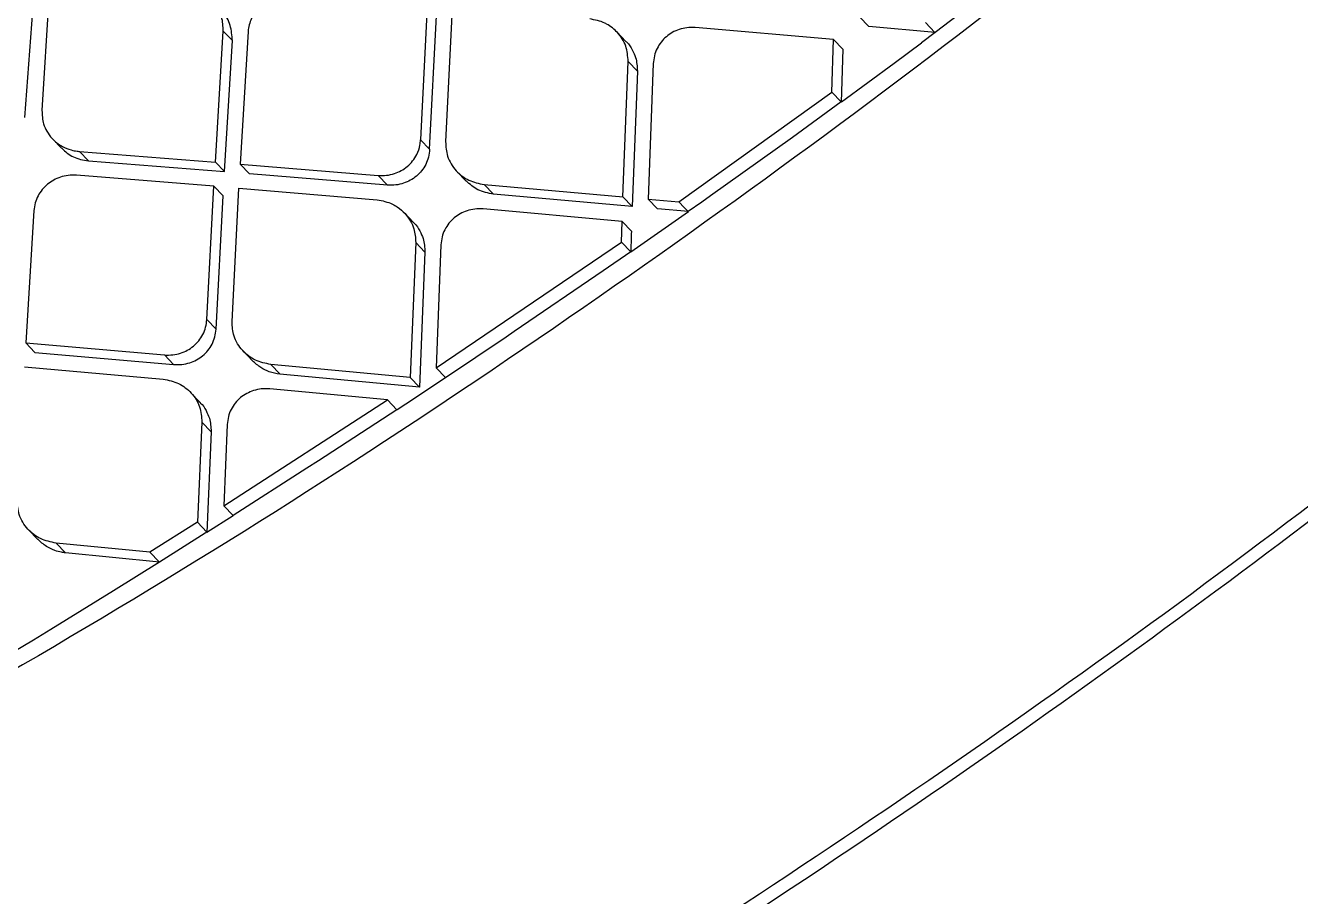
# Model space of a CAD drawing. Extents: x 832 to 912, y 781 to 934.
# Drawn here: x 898.583 to 900.216, y 806.481 to 807.597 of the extents above; entities that cross this region are included whole.
import ezdxf

# ---------------------------------------------------------------- set-up
doc = ezdxf.new("R2010")
doc.units = 0
doc.header["$MEASUREMENT"] = 0
doc.layers.add('1', color=4, linetype='Continuous')

# ---------------------------------------------------------------- blocks, each defined once
blk = doc.blocks.new('2026 SOVEREIGN HL')
at = {"layer": '1', "color": 3, "linetype": 'Continuous', "lineweight": 25}
for p, q in [((68.167, 10.6058), (68.019, 10.4929)), ((66.853, 10.3838), (66.8653, 10.5511)), ((66.8853, 10.5611), (66.8749, 10.393)), ((67.3685, 10.5265), (67.3597, 10.3555)), ((67.4004, 10.5241), (67.3919, 10.3528)), ((67.3715, 10.3432), (67.3802, 10.5143)), ((67.9222, 10.5128), (67.934, 10.5003)), ((68.0187, 10.4929), (68.0068, 10.5054)), ((67.097, 10.3268), (67.1072, 10.4947)), ((67.1072, 10.4947), (67.1188, 10.4825)), ((67.1391, 10.494), (67.129, 10.3243)), ((67.623, 10.4812), (67.6113, 10.4935)), ((67.8889, 10.4839), (67.7116, 10.4991)), ((68.019, 10.4928), (67.934, 10.5003)), ((68.0191, 10.4926), (68.0014, 10.4794)), ((67.1087, 10.3146), (67.1188, 10.4825)), ((67.8868, 10.4165), (67.8889, 10.4839)), ((67.8889, 10.4839), (67.9008, 10.4715)), ((67.9008, 10.4715), (67.8987, 10.4037)), ((68.0013, 10.4793), (67.9664, 10.4533)), ((67.6191, 10.2824), (67.6258, 10.4556)), ((67.6258, 10.4556), (67.6376, 10.4433)), ((67.658, 10.4529), (67.6515, 10.2795)), ((67.9664, 10.4533), (67.8989, 10.4036)), ((67.6376, 10.4433), (67.631, 10.27)), ((67.6907, 10.2759), (67.8868, 10.4165)), ((67.8987, 10.4038), (67.8362, 10.3584)), ((67.8987, 10.404), (67.8868, 10.4165)), ((66.8885, 10.3566), (66.9001, 10.3445)), ((67.3597, 10.3555), (67.3715, 10.3432)), ((67.8362, 10.3584), (67.7313, 10.2835)), ((66.9228, 10.3405), (67.097, 10.3268)), ((66.9228, 10.3405), (66.9344, 10.3283)), ((66.9344, 10.3283), (67.1087, 10.3146)), ((67.097, 10.3268), (67.1087, 10.3146)), ((67.129, 10.3243), (67.3057, 10.3097)), ((67.129, 10.3243), (67.1407, 10.312)), ((67.0952, 10.296), (66.9191, 10.31)), ((67.3175, 10.2974), (67.1407, 10.312)), ((67.3057, 10.3097), (67.3174, 10.2974)), ((67.4064, 10.315), (67.4182, 10.3026)), ((67.0861, 10.1253), (67.0952, 10.296)), ((67.1069, 10.2837), (67.0952, 10.296)), ((67.1184, 10.1225), (67.1273, 10.2933)), ((67.1273, 10.2934), (67.3042, 10.2786)), ((67.4413, 10.2982), (67.6192, 10.2824)), ((67.4532, 10.2858), (67.4413, 10.2981)), ((67.0979, 10.113), (67.1069, 10.2837)), ((67.631, 10.27), (67.4532, 10.2858)), ((67.6191, 10.2824), (67.631, 10.27)), ((67.6515, 10.2795), (67.6907, 10.2759)), ((67.6515, 10.2795), (67.6634, 10.267)), ((67.7201, 10.2756), (67.7027, 10.2634)), ((67.7313, 10.2835), (67.7201, 10.2756)), ((66.8646, 10.2647), (66.8541, 10.0954)), ((67.3509, 10.2495), (67.3391, 10.2618)), ((67.618, 10.2509), (67.44, 10.2668)), ((67.7029, 10.2631), (67.6292, 10.2117)), ((67.7029, 10.2634), (67.6634, 10.267)), ((67.6171, 10.2245), (67.618, 10.2509)), ((67.618, 10.2509), (67.6299, 10.2384)), ((67.3537, 10.2239), (67.3466, 10.0511)), ((67.3537, 10.2239), (67.3655, 10.2115)), ((67.3797, 10.0634), (67.6171, 10.2245)), ((67.6171, 10.2245), (67.629, 10.212)), ((67.3655, 10.2115), (67.3586, 10.0386)), ((67.386, 10.221), (67.3797, 10.0634)), ((67.629, 10.2119), (67.5936, 10.1875)), ((67.5936, 10.1875), (67.4799, 10.11)), ((67.0861, 10.1253), (67.0979, 10.113)), ((67.4799, 10.11), (67.4694, 10.1028)), ((66.8541, 10.0954), (67.0317, 10.0799)), ((66.8541, 10.0954), (66.8659, 10.0831)), ((67.4694, 10.1028), (67.3916, 10.0508)), ((66.8659, 10.0831), (67.0435, 10.0676)), ((67.0317, 10.0799), (67.0435, 10.0676)), ((67.1329, 10.0846), (67.1447, 10.0723)), ((66.8524, 10.0646), (67.0301, 10.0488)), ((67.3466, 10.0511), (67.168, 10.0677)), ((67.168, 10.0677), (67.1799, 10.0553)), ((67.3916, 10.0509), (67.3797, 10.0634)), ((67.3586, 10.0386), (67.1798, 10.0553)), ((67.3917, 10.0505), (67.3409, 10.0169)), ((67.3585, 10.0386), (67.3466, 10.0511)), ((67.077, 10.0195), (67.0652, 10.0319)), ((67.3174, 10.0223), (67.1666, 10.0364)), ((67.1079, 9.8869), (67.3174, 10.0223)), ((67.3293, 10.0098), (67.3174, 10.0223)), ((67.3409, 10.0169), (67.3297, 10.0096)), ((67.3295, 10.0098), (67.2292, 9.9444)), ((67.0798, 9.994), (67.0743, 9.8656)), ((67.0798, 9.994), (67.0917, 9.9816)), ((67.0917, 9.9816), (67.0862, 9.8527)), ((67.1123, 9.991), (67.1079, 9.8869)), ((67.2144, 9.9349), (67.1198, 9.8743)), ((67.2292, 9.9444), (67.2144, 9.9349)), ((67.1079, 9.8869), (67.1198, 9.8744)), ((67.0743, 9.8656), (67.0133, 9.8273)), ((67.0743, 9.8656), (67.0862, 9.8531)), ((67.1199, 9.874), (67.0862, 9.8527)), ((66.8577, 9.8561), (66.8696, 9.8437)), ((67.0838, 9.8515), (67.0253, 9.8147)), ((67.086, 9.8529), (67.0838, 9.8515)), ((67.0133, 9.8273), (66.893, 9.8389)), ((66.893, 9.8389), (66.9049, 9.8265)), ((67.0254, 9.8147), (66.9049, 9.8265)), ((67.0133, 9.8273), (67.0252, 9.8148)), ((67.0254, 9.8144), (66.9666, 9.7779)), ((66.9666, 9.7779), (66.8864, 9.7285)), ((66.8864, 9.7285), (66.864, 9.7148)), ((66.864, 9.7148), (66.8391, 9.6996))]:
    blk.add_line(p, q, dxfattribs=at)
at = {"layer": '1', "color": 3, "linetype": 'Continuous', "lineweight": 25, "flags": 128}
blk.add_lwpolyline([(67.6907, 10.2759), (67.6974, 10.2689), (67.7027, 10.2634)], dxfattribs=at)
at = {"layer": '1', "color": 3, "linetype": 'Continuous', "lineweight": 25}
for points, knots in [([(70.7398, 13.4234), (70.5992, 13.2137), (70.3179, 12.7942), (69.8467, 12.2), (69.3413, 11.6351), (68.7988, 11.1052), (68.2213, 10.6135), (67.6123, 10.1617), (66.9773, 9.7465), (66.5338, 9.504), (66.312, 9.3828)], [0, 0, 0, 0, 0.1250008, 0.2500011, 0.3750032, 0.4999972, 0.6249912, 0.7499939, 0.8749964, 1, 1, 1, 1]), ([(71.4977, 13.2304), (71.3728, 13.0345), (71.1231, 12.6428), (70.7096, 12.0815), (70.2695, 11.5426), (69.8013, 11.0304), (69.3045, 10.5492), (68.7798, 10.0988), (68.2276, 9.679), (67.6507, 9.2899), (67.0541, 8.9285), (66.6412, 8.7147), (66.4347, 8.6078)], [0, 0, 0, 0, 0.100345, 0.20059, 0.300906, 0.400756, 0.500092, 0.599382, 0.699069, 0.799349, 0.899659, 1, 1, 1, 1]), ([(71.5122, 13.221), (71.5035, 13.2073), (71.4807, 13.1713), (71.4393, 13.1058), (71.3912, 13.0297), (71.3437, 12.9553), (71.3026, 12.892), (71.2631, 12.8324), (71.2227, 12.7724), (71.149, 12.6639), (71.042, 12.5107), (70.8633, 12.2638), (70.6395, 11.9711), (70.3496, 11.6171), (70.0306, 11.2549), (69.6793, 10.8891), (69.2812, 10.5095), (68.8279, 10.119), (68.3151, 9.7236), (67.8394, 9.3953), (67.4115, 9.1254), (67.1357, 8.9636), (66.9539, 8.8617), (66.8689, 8.8148), (66.7831, 8.7684), (66.6996, 8.724), (66.6137, 8.679), (66.5288, 8.636), (66.4699, 8.6061), (66.4426, 8.5923)], [0, 0, 0, 0, 0.007015, 0.018363, 0.033423, 0.04585, 0.056436, 0.065972, 0.076734, 0.087612, 0.122549, 0.157338, 0.219068, 0.281467, 0.354683, 0.427219, 0.500115, 0.591822, 0.685047, 0.779145, 0.840884, 0.903128, 0.916964, 0.930722, 0.945004, 0.958992, 0.971501, 0.986828, 1, 1, 1, 1]), ([(72.0759, 13.081), (71.9407, 12.8673), (71.6702, 12.4398), (71.2248, 11.8251), (70.749, 11.236), (70.2414, 10.6776), (69.7037, 10.1509), (69.1327, 9.6593), (68.5309, 9.2014), (67.9016, 8.7782), (67.2507, 8.3863), (66.8005, 8.1549), (66.5754, 8.0391)], [0, 0, 0, 0, 0.100262, 0.200594, 0.300842, 0.400493, 0.499762, 0.599107, 0.699009, 0.799378, 0.89967, 1, 1, 1, 1]), ([(72.6989, 12.8401), (72.5434, 12.6155), (72.2326, 12.1668), (71.7256, 11.524), (71.1904, 10.905), (70.6253, 10.3123), (70.0659, 9.7781), (69.5193, 9.2983), (68.9899, 8.8688), (68.4432, 8.46), (67.8795, 8.0739), (67.3016, 7.7084), (66.9039, 7.4857), (66.7051, 7.3744)], [0, 0, 0, 0, 0.1000688, 0.1999125, 0.299747, 0.3997862, 0.4998265, 0.5830233, 0.6662203, 0.7495516, 0.8330446, 0.9165067, 1, 1, 1, 1]), ([(66.7444, 7.304), (66.8243, 7.3478), (66.9726, 7.429), (67.1755, 7.5462), (67.3443, 7.6461), (67.4814, 7.7294), (67.7049, 7.8677), (68.1391, 8.1473), (68.7505, 8.5777), (69.4223, 9.1038), (70.0119, 9.6127), (70.5488, 10.1186), (71.0358, 10.6161), (71.4152, 11.0365), (71.6965, 11.367), (71.8827, 11.5937), (72.0253, 11.7735), (72.135, 11.9151), (72.2256, 12.0339), (72.3357, 12.1814), (72.4646, 12.3584), (72.6119, 12.5659), (72.7136, 12.7161), (72.7679, 12.7962)], [0, 0, 0, 0, 0.0332022, 0.0616214, 0.0854568, 0.1046896, 0.1201128, 0.181265, 0.29293, 0.3925487, 0.4921817, 0.5767546, 0.661373, 0.7459153, 0.7831098, 0.819609, 0.8528305, 0.8667665, 0.8848982, 0.9072637, 0.9338682, 0.9647159, 1, 1, 1, 1]), ([(72.5834, 12.4233), (72.5348, 12.3525), (72.4339, 12.2053), (72.2722, 11.9788), (72.106, 11.753), (71.9366, 11.5305), (71.7646, 11.3113), (71.5909, 11.0969), (71.4137, 10.8848), (71.2334, 10.6751), (71.0365, 10.4533), (70.8231, 10.2205), (70.5926, 9.9776), (70.3239, 9.7047), (70.0292, 9.4181), (69.7016, 9.114), (69.3778, 8.8274), (69.0369, 8.5396), (68.7016, 8.2698), (68.3478, 7.9991), (68.0015, 7.7461), (67.7616, 7.5819), (67.6486, 7.5046)], [0, 0, 0, 0, 0.036734, 0.076419, 0.119089, 0.156739, 0.19611, 0.238364, 0.274817, 0.31441, 0.356727, 0.401777, 0.449563, 0.500076, 0.565661, 0.625525, 0.691376, 0.750725, 0.816479, 0.875549, 0.941413, 1, 1, 1, 1]), ([(67.1072, 10.4947), (67.1069, 10.5007), (67.1065, 10.5103), (67.101, 10.5221), (67.0931, 10.5331), (67.0796, 10.5437), (67.0664, 10.5463), (67.0599, 10.5475)], [0, 0, 0, 0, 0.22872, 0.359072, 0.499951, 0.75058, 1, 1, 1, 1]), ([(67.1932, 10.5396), (67.1897, 10.5397), (67.1828, 10.5398), (67.1699, 10.5367), (67.1582, 10.5303), (67.1492, 10.5211), (67.1425, 10.5107), (67.1398, 10.5013), (67.139, 10.4949), (67.1391, 10.4941), (67.1391, 10.494)], [0, 0, 0, 0, 0.134992, 0.263311, 0.500395, 0.625489, 0.750322, 0.967545, 0.996267, 1, 1, 1, 1]), ([(67.1188, 10.4825), (67.1183, 10.489), (67.1173, 10.502), (67.1109, 10.5149), (67.1053, 10.519), (67.1049, 10.5193)], [0, 0, 0, 0, 0.481452, 0.964621, 1, 1, 1, 1]), ([(67.6258, 10.4556), (67.6253, 10.4624), (67.6242, 10.476), (67.6134, 10.4928), (67.6027, 10.5012), (67.5908, 10.5076), (67.5832, 10.5089), (67.5765, 10.5102)], [0, 0, 0, 0, 0.247763, 0.499053, 0.720742, 0.750859, 1, 1, 1, 1]), ([(67.7116, 10.4991), (67.7081, 10.4992), (67.7012, 10.4993), (67.6912, 10.497), (67.6823, 10.4931), (67.6744, 10.4876), (67.6677, 10.4807), (67.6626, 10.4723), (67.659, 10.4629), (67.6583, 10.4563), (67.658, 10.4529)], [0, 0, 0, 0, 0.134397, 0.262268, 0.384162, 0.500721, 0.62123, 0.744099, 0.870107, 1, 1, 1, 1]), ([(67.6229, 10.4811), (67.6233, 10.4808), (67.6267, 10.478), (67.631, 10.4709), (67.6367, 10.4588), (67.6373, 10.4492), (67.6376, 10.4433)], [0, 0, 0, 0, 0.031037, 0.323572, 0.582692, 1, 1, 1, 1]), ([(66.8749, 10.393), (66.8751, 10.3871), (66.8756, 10.3777), (66.8811, 10.3658), (66.8886, 10.3555), (66.8994, 10.3471), (66.9108, 10.3425), (66.9181, 10.341), (66.9215, 10.3406), (66.9225, 10.3405), (66.9227, 10.3405), (66.9228, 10.3405)], [0, 0, 0, 0, 0.222603, 0.354068, 0.498894, 0.71395, 0.869325, 0.964722, 0.989872, 0.998859, 1, 1, 1, 1]), ([(67.3057, 10.3097), (67.3093, 10.3096), (67.3162, 10.3095), (67.3292, 10.3124), (67.3409, 10.3188), (67.35, 10.3281), (67.3557, 10.3374), (67.3592, 10.3467), (67.3596, 10.3532), (67.3598, 10.3555)], [0, 0, 0, 0, 0.135937, 0.264586, 0.50096, 0.624944, 0.749829, 0.912945, 1, 1, 1, 1]), ([(66.9002, 10.3446), (66.9049, 10.3404), (66.9146, 10.3318), (66.9277, 10.3295), (66.9344, 10.3283)], [0, 0, 0, 0, 0.488289, 1, 1, 1, 1]), ([(67.3715, 10.3432), (67.3712, 10.3398), (67.3704, 10.3332), (67.3668, 10.3238), (67.3615, 10.3156), (67.3526, 10.3064), (67.341, 10.3001), (67.328, 10.2971), (67.321, 10.2973), (67.3175, 10.2974)], [0, 0, 0, 0, 0.130031, 0.256073, 0.378796, 0.499191, 0.735421, 0.864064, 1, 1, 1, 1]), ([(67.3919, 10.3528), (67.3923, 10.3466), (67.3932, 10.333), (67.4043, 10.3154), (67.421, 10.3022), (67.4346, 10.2995), (67.4413, 10.2981)], [0, 0, 0, 0, 0.228237, 0.498852, 0.750322, 1, 1, 1, 1]), ([(66.9191, 10.31), (66.9155, 10.31), (66.9086, 10.3102), (66.8957, 10.3072), (66.884, 10.3009), (66.8749, 10.2918), (66.8696, 10.2836), (66.8658, 10.2745), (66.865, 10.268), (66.8646, 10.2647)], [0, 0, 0, 0, 0.135638, 0.264149, 0.500371, 0.622827, 0.746491, 0.871971, 1, 1, 1, 1]), ([(67.4532, 10.2858), (67.4462, 10.2871), (67.4329, 10.2896), (67.4231, 10.2985), (67.4183, 10.3028)], [0, 0, 0, 0, 0.519863, 1, 1, 1, 1]), ([(67.3042, 10.2786), (67.311, 10.2773), (67.3202, 10.2755), (67.3319, 10.2685), (67.3401, 10.2615), (67.3471, 10.2518), (67.3527, 10.2395), (67.3533, 10.2299), (67.3537, 10.2239)], [0, 0, 0, 0, 0.249714, 0.338252, 0.500849, 0.648077, 0.780416, 1, 1, 1, 1]), ([(67.44, 10.2668), (67.4365, 10.2669), (67.4295, 10.2671), (67.4195, 10.2649), (67.4105, 10.261), (67.4026, 10.2556), (67.3959, 10.2487), (67.3906, 10.2404), (67.387, 10.231), (67.3863, 10.2244), (67.386, 10.221)], [0, 0, 0, 0, 0.135069, 0.263241, 0.385058, 0.50112, 0.621993, 0.744899, 0.870639, 1, 1, 1, 1]), ([(67.3508, 10.2493), (67.3512, 10.2491), (67.3546, 10.2462), (67.3588, 10.2392), (67.3646, 10.227), (67.3652, 10.2175), (67.3655, 10.2115)], [0, 0, 0, 0, 0.03169, 0.322067, 0.580342, 1, 1, 1, 1]), ([(67.6299, 10.2384), (67.6298, 10.2335), (67.6295, 10.2247), (67.6292, 10.2159), (67.6291, 10.212)], [0, 0, 0, 0, 0.55995, 1, 1, 1, 1]), ([(67.0317, 10.0799), (67.0353, 10.0798), (67.0423, 10.0796), (67.0553, 10.0825), (67.067, 10.0887), (67.076, 10.0978), (67.0813, 10.1061), (67.085, 10.1154), (67.0857, 10.122), (67.0861, 10.1253)], [0, 0, 0, 0, 0.136574, 0.265489, 0.501108, 0.621617, 0.744534, 0.870417, 1, 1, 1, 1]), ([(67.0435, 10.0676), (67.0471, 10.0675), (67.0541, 10.0673), (67.0671, 10.0702), (67.0788, 10.0764), (67.0878, 10.0855), (67.0931, 10.0937), (67.0968, 10.103), (67.0975, 10.1096), (67.0979, 10.113)], [0, 0, 0, 0, 0.136521, 0.265318, 0.500661, 0.621545, 0.744485, 0.870394, 1, 1, 1, 1]), ([(67.168, 10.0677), (67.1612, 10.0691), (67.1476, 10.0719), (67.1308, 10.0851), (67.1197, 10.1026), (67.1188, 10.1162), (67.1184, 10.1225)], [0, 0, 0, 0, 0.250795, 0.501469, 0.771234, 1, 1, 1, 1]), ([(67.1798, 10.0553), (67.1751, 10.0561), (67.1665, 10.0576), (67.1544, 10.0635), (67.1482, 10.0693), (67.1448, 10.0724)], [0, 0, 0, 0, 0.355475, 0.653009, 1, 1, 1, 1]), ([(67.0302, 10.0489), (67.037, 10.0475), (67.0506, 10.0447), (67.067, 10.0317), (67.0783, 10.0142), (67.0793, 10.0006), (67.0798, 9.994)], [0, 0, 0, 0, 0.250533, 0.501384, 0.758386, 1, 1, 1, 1]), ([(67.1666, 10.0364), (67.163, 10.0365), (67.1561, 10.0368), (67.143, 10.0339), (67.1312, 10.0277), (67.1222, 10.0185), (67.1169, 10.0103), (67.1133, 10.0009), (67.1126, 9.9943), (67.1123, 9.991)], [0, 0, 0, 0, 0.135884, 0.264496, 0.50085, 0.622153, 0.745228, 0.870882, 1, 1, 1, 1]), ([(67.0769, 10.0193), (67.0773, 10.019), (67.081, 10.0163), (67.085, 10.0091), (67.0908, 9.997), (67.0913, 9.9875), (67.0917, 9.9816)], [0, 0, 0, 0, 0.039181, 0.325953, 0.581767, 1, 1, 1, 1]), ([(66.893, 9.8389), (66.8862, 9.8404), (66.8725, 9.8432), (66.8557, 9.8565), (66.8445, 9.8741), (66.8436, 9.8877), (66.8432, 9.8939)], [0, 0, 0, 0, 0.251121, 0.501809, 0.770836, 1, 1, 1, 1]), ([(66.9049, 9.8265), (66.9032, 9.8267), (66.8986, 9.8273), (66.8902, 9.8297), (66.8795, 9.8346), (66.8731, 9.8406), (66.8697, 9.8438)], [0, 0, 0, 0, 0.128585, 0.343057, 0.643362, 1, 1, 1, 1])]:
    blk.add_open_spline(points, degree=3, knots=knots, dxfattribs=at)

msp = doc.modelspace()

# ---------------------------------------------------------------- block references
at = {"layer": '1'}
msp.add_blockref('2026 SOVEREIGN HL', (831.7292, 797.0948), dxfattribs=at)

doc.saveas('drawing.dxf')
